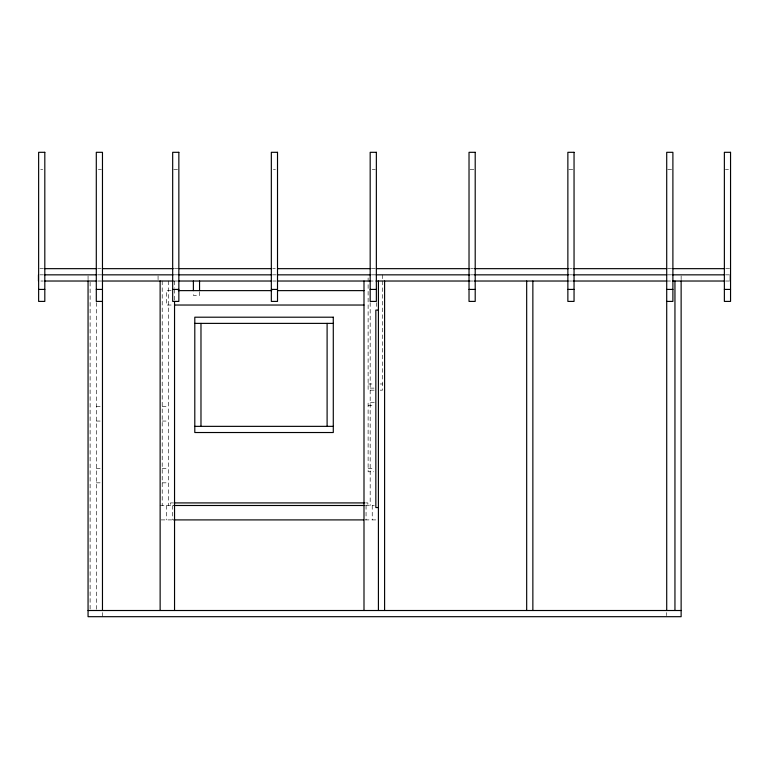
<?xml version="1.0" encoding="UTF-8"?>
<svg xmlns="http://www.w3.org/2000/svg" width="769" height="769" viewBox="0 0 769 769"><rect width="100%" height="100%" fill="white"/><g stroke="black" fill="none" stroke-linecap="round" stroke-linejoin="round"><path stroke-width="0.58" stroke-dasharray="3.85 2.88" d="M40.69 169.593L42.756 169.593M98.355 169.593L101.441 169.593M173.707 169.593L177.822 169.593M273.389 169.593L275.446 169.593M372.234 169.593L375.33 169.593M470.051 169.593L474.175 169.593M568.897 169.593L573.02 169.593M667.742 169.593L671.856 169.593M725.398 169.593L728.493 169.593M39.892 268.66L43.487 268.66M97.538 268.66L101.143 268.66M174.419 268.66L178.023 268.66M272.908 268.66L275.312 268.66M371.408 268.66L375.012 268.66M471.099 268.66L473.502 268.66M569.598 268.66L572.001 268.66M668.088 268.66L671.693 268.66M725.744 268.66L730.55 268.66M39.892 274.841L43.487 274.841M97.538 274.841L102.469 274.841M174.178 274.841L178.023 274.841M272.678 274.841L276.282 274.841M371.408 274.841L375.33 274.841M470.868 274.841L474.473 274.841M569.358 274.841L572.001 274.841M667.857 274.841L671.693 274.841M725.513 274.841L730.31 274.841M40.853 281.021L43.256 281.021M97.663 281.021L101.268 281.021M174.178 281.021L177.783 281.021M272.678 281.021L276.282 281.021M369.322 281.021L375.33 281.021M469.667 281.021L474.473 281.021M569.358 281.021L571.761 281.021M666.713 281.021L671.52 281.021M725.513 281.021L730.31 281.021M171.103 290.624L166.306 290.624L166.306 305.033L173.496 305.033M368.12 383.981L374.128 383.981M380.126 383.981L382.529 383.981M370.177 388.114L376.358 388.114M374.128 390.162L368.12 390.162L368.12 274.841M380.126 390.162L382.529 390.162L382.529 281.021M374.292 402.523L368.12 402.523L368.12 471.772L373.84 471.772M368.12 405.619L373.84 405.619M96.298 406.647L101.441 406.647M162.211 406.647L168.382 406.647M96.298 421.056L102.469 421.056M162.211 421.056L168.382 421.056M96.298 468.427L101.441 468.427M162.211 468.427L168.382 468.427M368.12 468.677L373.84 468.677M96.298 482.836L102.469 482.836M162.211 482.836L168.382 482.836M172.823 502.916L170.43 502.916L170.43 505.493M365.486 502.916L367.88 502.916L367.88 505.493M160.135 505.493L172.823 505.493M365.486 505.493L374.292 505.493M161.163 519.902L173.342 519.902M365.198 519.902L378.415 519.902M681.132 275.869L681.132 279.983M666.713 612.576L666.713 615.661M382.529 274.841L382.529 279.983M376.358 302.621L376.358 308.629M372.234 505.493L372.234 519.902M370.177 302.621L370.177 505.493M366.063 505.493L366.063 519.902M199.555 291.826L199.555 295.431L193.384 295.431L193.384 291.826M174.544 281.021L174.544 288.202M174.544 289.404L174.544 300.189M172.487 505.493L172.487 519.902M168.382 281.021L168.382 505.493M166.306 505.493L166.306 519.902M162.211 281.021L162.211 505.493M158.068 275.869L158.068 279.983M102.469 612.576L102.469 616.69M96.298 302.582L96.298 610.509M90.117 282.213L90.117 609.317M88.06 275.869L88.06 279.983"/><path stroke-width="1.15" d="M44.689 268.66L96.346 268.66M102.344 268.66L173.217 268.66M179.225 268.66L271.707 268.66M277.715 268.66L370.206 268.66M376.214 268.66L469.897 268.66M474.704 268.66L568.397 268.66M573.203 268.66L666.886 268.66M672.894 268.66L724.542 268.66M44.458 274.841L96.346 274.841M102.114 274.841L173.217 274.841M178.985 274.841L271.707 274.841M277.484 274.841L370.206 274.841M375.974 274.841L469.897 274.841M474.473 274.841L568.397 274.841M572.963 274.841L666.886 274.841M672.654 274.841L724.542 274.841M44.458 281.021L96.461 281.021M102.114 281.021L173.342 281.021M178.985 281.021L271.476 281.021M277.484 281.021L370.004 281.021M375.974 281.021L469.667 281.021M474.473 281.021L568.156 281.021M572.963 281.021L666.656 281.021M672.654 281.021L724.311 281.021M38.633 289.423L44.813 289.423M96.298 289.423L102.469 289.423M172.679 289.423L178.85 289.423M271.332 289.423L277.513 289.423M370.177 289.423L376.358 289.423M469.023 289.423L475.204 289.423M567.868 289.423L574.049 289.423M666.713 289.423L672.894 289.423M724.369 289.423L730.55 289.423M178.293 290.624L271.745 290.624M277.734 290.624L363.997 290.624M102.469 301.41L96.298 301.41L96.298 152.31L102.469 152.31L102.469 610.509M666.713 301.41L672.894 301.41L672.894 152.31L666.713 152.31L666.713 610.509M174.698 305.033L363.997 305.033M378.415 310.09L375.839 310.09L375.839 507.55L378.415 507.55M194.797 323.384L333.285 323.384M194.797 426.353L333.285 426.353M174.015 502.916L364.295 502.916M173.679 505.493L364.295 505.493M173.679 519.902L363.67 519.902M88.06 610.509L681.132 610.509M730.31 274.841L730.31 281.021M681.132 281.021L681.132 616.69L88.06 616.69L88.06 281.021M674.951 281.021L674.951 610.509M532.859 281.021L532.859 610.509M526.678 281.021L526.678 610.509M384.596 281.021L384.596 610.509M378.415 281.021L378.415 610.509M363.997 281.021L363.997 610.509M327.104 323.384L327.104 426.353M200.978 323.384L200.978 426.353M199.555 281.021L199.555 290.624M193.384 281.021L193.384 290.624M174.544 301.39L174.544 610.509M160.135 281.021L160.135 610.509M38.45 274.841L38.45 281.021M44.813 152.31L38.633 152.31L38.633 301.41L44.813 301.41L44.813 152.31M178.85 152.31L172.679 152.31L172.679 301.41L178.85 301.41L178.85 152.31M277.513 152.31L271.332 152.31L271.332 301.41L277.513 301.41L277.513 152.31M376.358 152.31L370.177 152.31L370.177 301.41L376.358 301.41L376.358 152.31M475.204 152.31L469.023 152.31L469.023 301.41L475.204 301.41L475.204 152.31M574.049 152.31L567.868 152.31L567.868 301.41L574.049 301.41L574.049 152.31M730.55 152.31L724.369 152.31L724.369 301.41L730.55 301.41L730.55 152.31M333.285 317.203L194.797 317.203L194.797 432.524L333.285 432.524L333.285 317.203"/></g></svg>
